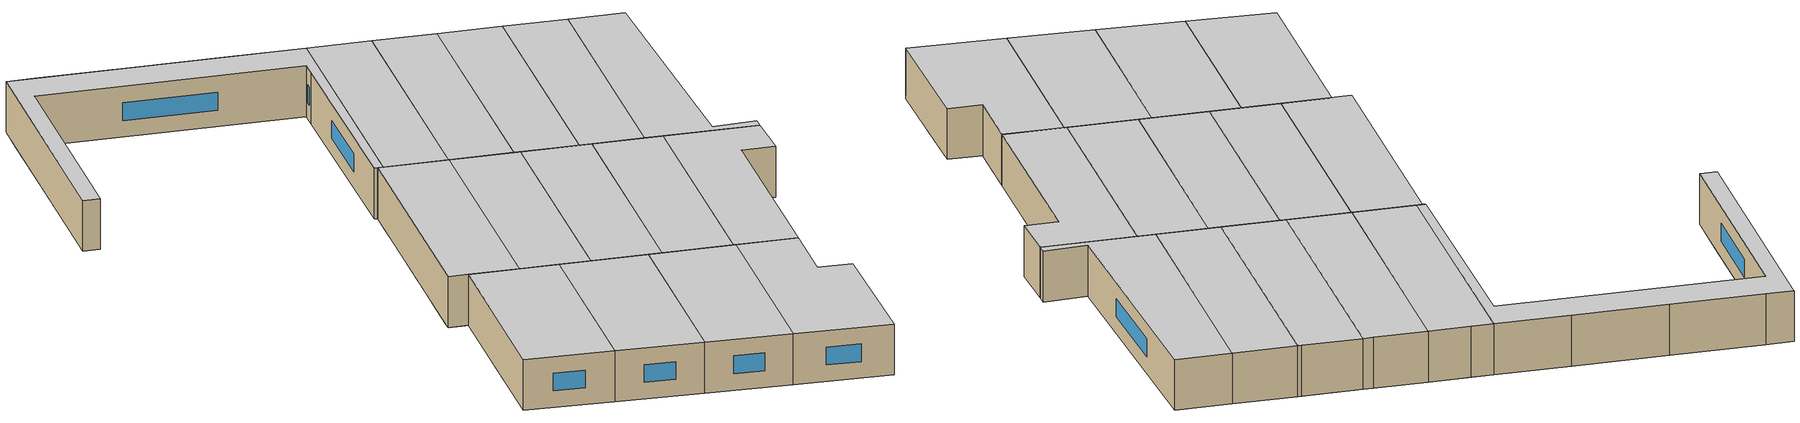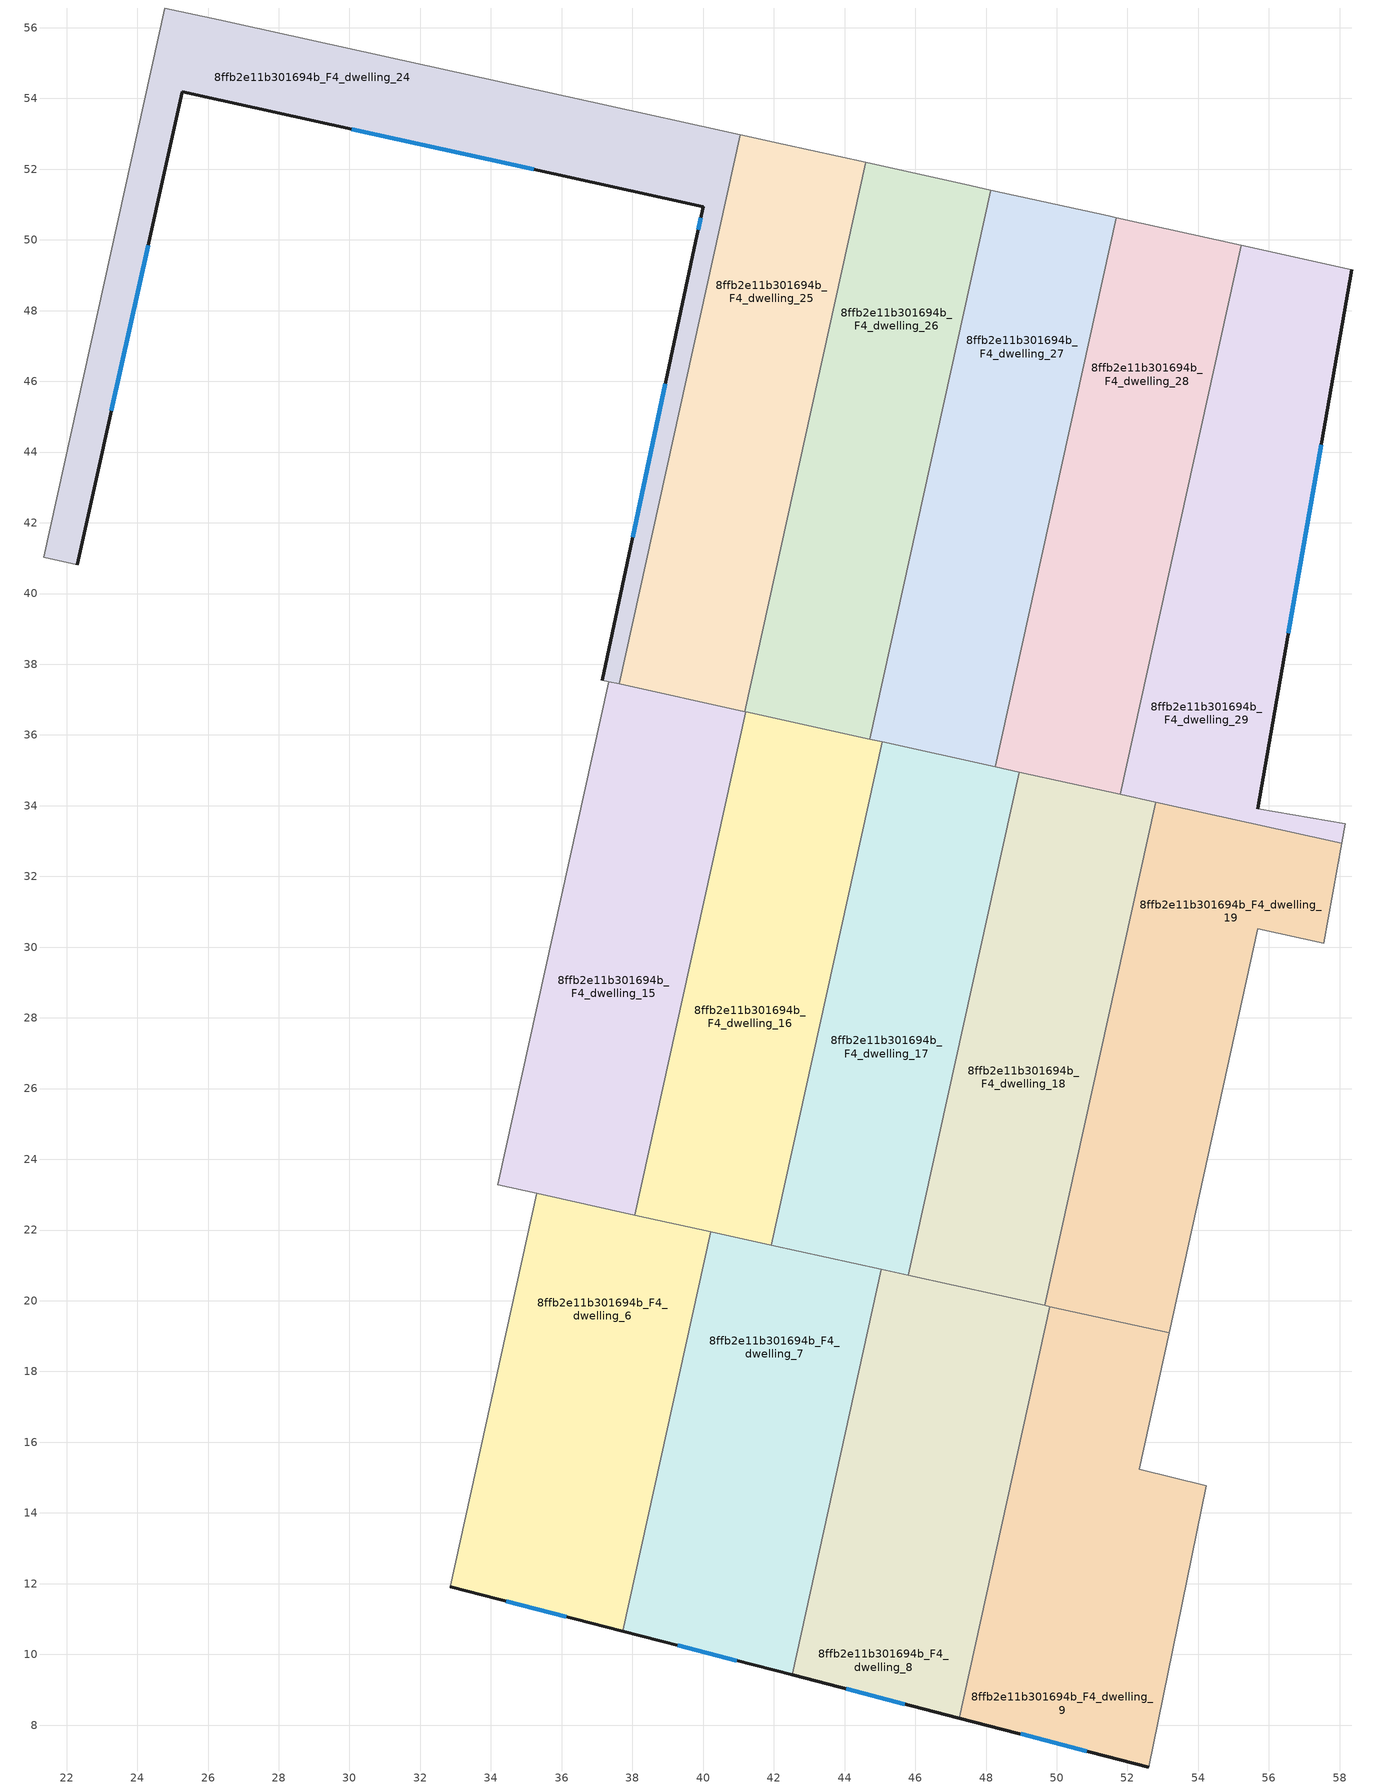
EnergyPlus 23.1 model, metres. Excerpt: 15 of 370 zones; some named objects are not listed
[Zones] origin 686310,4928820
8ffb2e11b301694b_F4_dwelling_15
 floor to 8ffb2e11b301694b_F3_dwelling_53 (EU_floor_Construction): 39.7,29.85 39.09,27.06 35.22,27.91 35.83,30.7 z12
 floor to 8ffb2e11b301694b_F3_dwelling_52 (EU_floor_Construction): 40.31,32.63 39.7,29.85 35.83,30.7 36.45,33.48 z12
 floor to 8ffb2e11b301694b_F3_dwelling_51 (EU_floor_Construction): 40.9,35.27 40.31,32.63 36.45,33.48 37.03,36.13 z12
 floor adiabatic (EU_floor_Construction): 39.09,27.06 38.58,24.77 34.72,25.63 35.22,27.91 z12
 floor to 8ffb2e11b301694b_F3_dwelling_56 (EU_floor_Construction): 38.13,22.74 38.06,22.42 34.2,23.28 34.27,23.59 z12
 floor to 8ffb2e11b301694b_F3_dwelling_50 (EU_floor_Construction): 41.2,36.66 40.9,35.27 37.03,36.13 37.33,37.51 z12
 floor to 8ffb2e11b301694b_F3_dwelling_55 (EU_floor_Construction): 38.58,24.77 38.13,22.74 34.27,23.59 34.72,25.63 z12
 wall to 8ffb2e11b301694b_F4_dwelling_16 (EU_wall_Construction): 38.06,22.42 41.2,36.66 z12:15
 wall to 8ffb2e11b301694b_F4_dwelling_14 (EU_wall_Construction): 37.33,37.51 34.2,23.28 z12:15
 wall to 8ffb2e11b301694b_F4_dwelling_6 (EU_wall_Construction): 35.3,23.03 38.06,22.42 z12:15
 wall to 8ffb2e11b301694b_F4_dwelling_25 (EU_wall_Construction): 41.17,36.66 37.63,37.44 z12:15
 wall to 8ffb2e11b301694b_F4_dwelling_24 (EU_wall_Construction): 37.63,37.44 37.33,37.51 z12:15
 wall to 8ffb2e11b301694b_F4_dwelling_26 (EU_wall_Construction): 41.2,36.66 41.17,36.66 z12:15
 wall to 8ffb2e11b301694b_F4_dwelling_5 (EU_wall_Construction): 34.2,23.28 35.3,23.03 z12:15
 ceiling to 8ffb2e11b301694b_F5_dwelling_15 (EU_floor_Construction): 38.06,22.42 41.2,36.66 37.33,37.51 34.2,23.28 z15
8ffb2e11b301694b_F4_dwelling_16
 floor to 8ffb2e11b301694b_F3_dwelling_52 (EU_floor_Construction): 44.18,31.78 43.57,28.99 39.7,29.85 40.31,32.63 z12
 floor to 8ffb2e11b301694b_F3_dwelling_53 (EU_floor_Construction): 43.57,28.99 42.95,26.21 39.09,27.06 39.7,29.85 z12
 floor to 8ffb2e11b301694b_F3_dwelling_51 (EU_floor_Construction): 44.76,34.42 44.18,31.78 40.31,32.63 40.9,35.27 z12
 floor adiabatic (EU_floor_Construction): 42.95,26.21 42.45,23.92 38.58,24.77 39.09,27.06 z12
 floor to 8ffb2e11b301694b_F3_dwelling_55 (EU_floor_Construction): 42.45,23.92 42,21.89 38.13,22.74 38.58,24.77 z12
 floor to 8ffb2e11b301694b_F3_dwelling_50 (EU_floor_Construction): 45.07,35.8 44.76,34.42 40.9,35.27 41.2,36.65 z12
 floor to 8ffb2e11b301694b_F3_dwelling_56 (EU_floor_Construction): 42,21.89 41.93,21.57 38.06,22.42 38.13,22.74 z12
 wall to 8ffb2e11b301694b_F4_dwelling_17 (EU_wall_Construction): 41.93,21.57 45.07,35.8 z12:15
 wall to 8ffb2e11b301694b_F4_dwelling_7 (EU_wall_Construction): 40.21,21.95 41.93,21.57 z12:15
 wall to 8ffb2e11b301694b_F4_dwelling_26 (EU_wall_Construction): 44.71,35.88 41.2,36.66 z12:15
 wall to 8ffb2e11b301694b_F4_dwelling_6 (EU_wall_Construction): 38.06,22.42 40.21,21.95 z12:15
 wall to 8ffb2e11b301694b_F4_dwelling_27 (EU_wall_Construction): 45.07,35.8 44.71,35.88 z12:15
 ceiling to 8ffb2e11b301694b_F5_dwelling_16 (EU_floor_Construction): 41.93,21.57 45.07,35.8 41.2,36.66 38.06,22.42 z15
8ffb2e11b301694b_F4_dwelling_17
 floor to 8ffb2e11b301694b_F3_dwelling_51 (EU_floor_Construction): 48.63,33.57 48.05,30.93 44.18,31.78 44.76,34.42 z12
 floor to 8ffb2e11b301694b_F3_dwelling_55 (EU_floor_Construction): 46.32,23.07 45.87,21.04 42,21.89 42.45,23.92 z12
 floor to 8ffb2e11b301694b_F3_dwelling_50 (EU_floor_Construction): 48.93,34.95 48.63,33.57 44.76,34.42 45.07,35.8 z12
 floor to 8ffb2e11b301694b_F3_dwelling_56 (EU_floor_Construction): 45.87,21.04 45.8,20.72 41.93,21.57 42,21.89 z12
 floor to 8ffb2e11b301694b_F3_dwelling_53 (EU_floor_Construction): 47.43,28.14 46.82,25.35 42.95,26.21 43.57,28.99 z12
 floor to 8ffb2e11b301694b_F3_dwelling_52 (EU_floor_Construction): 48.05,30.93 47.43,28.14 43.57,28.99 44.18,31.78 z12
 floor to 8ffb2e11b301694b_F3_dwelling_54 (EU_floor_Construction): 46.82,25.35 46.32,23.07 42.45,23.92 42.95,26.21 z12
 wall to 8ffb2e11b301694b_F4_dwelling_18 (EU_wall_Construction): 45.8,20.72 48.93,34.95 z12:15
 wall to 8ffb2e11b301694b_F4_dwelling_8 (EU_wall_Construction): 45.04,20.89 45.8,20.72 z12:15
 wall to 8ffb2e11b301694b_F4_dwelling_27 (EU_wall_Construction): 48.26,35.1 45.07,35.8 z12:15
 wall to 8ffb2e11b301694b_F4_dwelling_7 (EU_wall_Construction): 41.93,21.57 45.04,20.89 z12:15
 wall to 8ffb2e11b301694b_F4_dwelling_28 (EU_wall_Construction): 48.93,34.95 48.26,35.1 z12:15
 ceiling to 8ffb2e11b301694b_F5_dwelling_17 (EU_floor_Construction): 45.8,20.72 48.93,34.95 45.07,35.8 41.93,21.57 z15
8ffb2e11b301694b_F4_dwelling_18
 floor to 8ffb2e11b301694b_F3_dwelling_55 (EU_floor_Construction): 50.18,22.22 49.73,20.18 45.87,21.04 46.32,23.07 z12
 floor to 8ffb2e11b301694b_F3_dwelling_53 (EU_floor_Construction): 51.3,27.29 50.69,24.5 46.82,25.35 47.43,28.14 z12
 floor adiabatic (EU_floor_Construction): 50.69,24.5 50.18,22.22 46.32,23.07 46.82,25.35 z12
 floor to 8ffb2e11b301694b_F3_dwelling_51 (EU_floor_Construction): 52.5,32.72 51.91,30.07 48.05,30.93 48.63,33.57 z12
 floor to 8ffb2e11b301694b_F3_dwelling_52 (EU_floor_Construction): 51.91,30.07 51.3,27.29 47.43,28.14 48.05,30.93 z12
 floor to 8ffb2e11b301694b_F3_dwelling_50 (EU_floor_Construction): 52.8,34.1 52.5,32.72 48.63,33.57 48.93,34.95 z12
 floor to 8ffb2e11b301694b_F3_dwelling_56 (EU_floor_Construction): 49.73,20.18 49.66,19.87 45.8,20.72 45.87,21.04 z12
 wall to 8ffb2e11b301694b_F4_dwelling_19 (EU_wall_Construction): 49.66,19.87 52.8,34.1 z12:15
 wall to 8ffb2e11b301694b_F4_dwelling_28 (EU_wall_Construction): 51.8,34.32 48.93,34.95 z12:15
 wall to 8ffb2e11b301694b_F4_dwelling_8 (EU_wall_Construction): 45.8,20.72 49.66,19.87 z12:15
 wall to 8ffb2e11b301694b_F4_dwelling_29 (EU_wall_Construction): 52.8,34.1 51.8,34.32 z12:15
 ceiling to 8ffb2e11b301694b_F5_dwelling_18 (EU_floor_Construction): 49.66,19.87 52.8,34.1 48.93,34.95 45.8,20.72 z15
8ffb2e11b301694b_F4_dwelling_19
 floor to 8ffb2e11b301694b_F3_dwelling_50 (EU_floor_Construction): 58.06,32.94 57.81,31.55 52.5,32.72 52.8,34.1 z12
 floor to 8ffb2e11b301694b_F3_dwelling_51 (EU_floor_Construction): 57.81,31.55 57.56,30.11 55.69,30.51 55.42,29.3 51.91,30.07 52.5,32.72 z12
 floor to 8ffb2e11b301694b_F3_dwelling_52 (EU_floor_Construction): 55.42,29.3 54.81,26.52 51.3,27.29 51.91,30.07 z12
 floor to 8ffb2e11b301694b_F3_dwelling_55 (EU_floor_Construction): 53.69,21.44 53.24,19.41 49.73,20.18 50.18,22.22 z12
 floor to 8ffb2e11b301694b_F3_dwelling_53 (EU_floor_Construction): 54.81,26.52 54.19,23.73 50.69,24.5 51.3,27.29 z12
 floor to 8ffb2e11b301694b_F3_dwelling_54 (EU_floor_Construction): 54.19,23.73 53.69,21.44 50.18,22.22 50.69,24.5 z12
 floor to 8ffb2e11b301694b_F3_dwelling_56 (EU_floor_Construction): 53.24,19.41 53.18,19.1 49.66,19.87 49.73,20.18 z12
 wall adiabatic (EU_wall_Construction): 53.18,19.1 55.69,30.51 57.56,30.11 58.06,32.94 z12:15
 wall to 8ffb2e11b301694b_F4_dwelling_29 (EU_wall_Construction): 58.06,32.94 52.8,34.1 z12:15
 wall to 8ffb2e11b301694b_F4_dwelling_9 (EU_wall_Construction): 49.81,19.84 53.18,19.1 z12:15
 wall to 8ffb2e11b301694b_F4_dwelling_8 (EU_wall_Construction): 49.66,19.87 49.81,19.84 z12:15
 ceiling to 8ffb2e11b301694b_F5_dwelling_19 (EU_floor_Construction): 53.18,19.1 55.69,30.51 57.56,30.11 58.06,32.94 52.8,34.1 49.66,19.87 z15
8ffb2e11b301694b_F4_dwelling_24
 floor adiabatic (EU_floor_Construction): 33.55,54.62 33.11,52.65 24.34,54.58 24.77,56.56 z12; 39.79,49.97 38.03,41.71 38.54,41.6 37.63,37.44 37.15,37.55 z12
 floor to 8ffb2e11b301694b_F3_dwelling_46 (EU_floor_Construction): 40.48,50.4 39.83,47.45 39.28,47.57 39.79,49.97 39.91,50.52 z12
 floor to 8ffb2e11b301694b_F3_dwelling_20 (EU_floor_Construction): 23.77,47.42 22.99,43.9 22.03,44.11 22.81,47.63 z12
 floor to 8ffb2e11b301694b_F3_dwelling_47 (EU_floor_Construction): 39.83,47.45 39.19,44.51 38.65,44.63 39.28,47.57 z12
 floor to 8ffb2e11b301694b_F3_dwelling_45 (EU_floor_Construction): 40.98,52.65 40.48,50.4 39.91,50.52 40,50.93 33.07,52.47 33.11,52.65 33.48,54.31 z12
 floor to 8ffb2e11b301694b_F3_dwelling_48 (EU_floor_Construction): 39.19,44.51 38.54,41.6 38.03,41.71 38.65,44.63 z12
 floor to 8ffb2e11b301694b_F3_dwelling_18 (EU_floor_Construction): 33.11,52.65 33.07,52.47 25.27,54.2 24.55,50.94 23.58,51.15 24.34,54.58 z12
 floor to 8ffb2e11b301694b_F3_dwelling_44 (EU_floor_Construction): 41.05,52.97 40.98,52.65 33.48,54.31 33.55,54.62 z12
 floor to 8ffb2e11b301694b_F3_dwelling_19 (EU_floor_Construction): 24.55,50.94 23.77,47.42 22.81,47.63 23.58,51.15 z12
 floor to 8ffb2e11b301694b_F3_dwelling_21 (EU_floor_Construction): 22.99,43.9 22.3,40.82 21.35,41.03 22.03,44.11 z12
 wall outside (EU_wall_Construction): 22.3,40.82 25.27,54.2 40,50.93 39.79,49.97 37.15,37.55 z12:15
 wall to 8ffb2e11b301694b_F4_dwelling_23 (EU_wall_Construction): 24.77,56.56 21.35,41.03 z12:15
 wall to 8ffb2e11b301694b_F4_dwelling_25 (EU_wall_Construction): 37.63,37.44 41.05,52.97 z12:15
 wall to 8ffb2e11b301694b_F4_dwelling_14 (EU_wall_Construction): 37.15,37.55 37.33,37.51 z12:15
 wall to 8ffb2e11b301694b_F4_dwelling_35 (EU_wall_Construction): 36.82,53.9 31.5,55.08 z12:15
 wall to 8ffb2e11b301694b_F4_dwelling_13 (EU_wall_Construction): 21.35,41.03 22.3,40.82 z12:15
 wall to 8ffb2e11b301694b_F4_dwelling_34 (EU_wall_Construction): 31.5,55.08 26.3,56.22 z12:15
 wall to 8ffb2e11b301694b_F4_dwelling_36 (EU_wall_Construction): 41.05,52.97 36.82,53.9 z12:15
 wall to 8ffb2e11b301694b_F4_dwelling_33 (EU_wall_Construction): 26.3,56.22 24.77,56.56 z12:15
 window (EU_Window_Construction): 39.93,50.62 39.86,50.29 / 30.06,53.13 35.21,52 / 23.27,45.17 24.3,49.84 / 38.93,45.93 38.01,41.59 z12.98:14.02
 ceiling to 8ffb2e11b301694b_F5_dwelling_24 (EU_floor_Construction): 37.63,37.44 41.05,52.97 24.77,56.56 21.35,41.03 22.3,40.82 25.27,54.2 40,50.93 39.79,49.97 37.15,37.55 z15
8ffb2e11b301694b_F4_dwelling_25
 floor to 8ffb2e11b301694b_F3_dwelling_46 (EU_floor_Construction): 44.03,49.62 43.38,46.67 39.83,47.45 40.48,50.4 z12
 floor to 8ffb2e11b301694b_F3_dwelling_47 (EU_floor_Construction): 43.38,46.67 42.73,43.73 39.19,44.51 39.83,47.45 z12
 floor to 8ffb2e11b301694b_F3_dwelling_45 (EU_floor_Construction): 44.52,51.87 44.03,49.62 40.48,50.4 40.98,52.65 z12
 floor to 8ffb2e11b301694b_F3_dwelling_48 (EU_floor_Construction): 42.73,43.73 42.09,40.82 38.54,41.6 39.19,44.51 z12
 floor to 8ffb2e11b301694b_F3_dwelling_44 (EU_floor_Construction): 44.59,52.19 44.52,51.87 40.98,52.65 41.05,52.97 z12
 floor to 8ffb2e11b301694b_F3_dwelling_49 (EU_floor_Construction): 42.09,40.82 41.45,37.92 37.91,38.7 38.54,41.6 z12
 floor to 8ffb2e11b301694b_F3_dwelling_50 (EU_floor_Construction): 41.45,37.92 41.17,36.66 37.63,37.44 37.91,38.7 z12
 wall to 8ffb2e11b301694b_F4_dwelling_26 (EU_wall_Construction): 41.17,36.66 44.59,52.19 z12:15
 wall to 8ffb2e11b301694b_F4_dwelling_37 (EU_wall_Construction): 44.59,52.19 42.27,52.7 z12:15
 wall to 8ffb2e11b301694b_F4_dwelling_36 (EU_wall_Construction): 42.27,52.7 41.05,52.97 z12:15
 ceiling to 8ffb2e11b301694b_F5_dwelling_25 (EU_floor_Construction): 41.17,36.66 44.59,52.19 41.05,52.97 37.63,37.44 z15
8ffb2e11b301694b_F4_dwelling_26
 floor to 8ffb2e11b301694b_F3_dwelling_47 (EU_floor_Construction): 46.92,45.89 46.27,42.95 42.73,43.73 43.38,46.67 z12
 floor to 8ffb2e11b301694b_F3_dwelling_48 (EU_floor_Construction): 46.27,42.95 45.63,40.03 42.09,40.82 42.73,43.73 z12
 floor to 8ffb2e11b301694b_F3_dwelling_45 (EU_floor_Construction): 48.07,51.09 47.57,48.84 44.03,49.62 44.52,51.87 z12
 floor to 8ffb2e11b301694b_F3_dwelling_49 (EU_floor_Construction): 45.63,40.03 44.99,37.14 41.45,37.92 42.09,40.82 z12
 floor to 8ffb2e11b301694b_F3_dwelling_46 (EU_floor_Construction): 47.57,48.84 46.92,45.89 43.38,46.67 44.03,49.62 z12
 floor to 8ffb2e11b301694b_F3_dwelling_50 (EU_floor_Construction): 44.99,37.14 44.71,35.88 41.2,36.65 41.17,36.66 41.45,37.92 z12
 floor to 8ffb2e11b301694b_F3_dwelling_44 (EU_floor_Construction): 48.14,51.41 48.07,51.09 44.52,51.87 44.59,52.19 z12
 wall to 8ffb2e11b301694b_F4_dwelling_27 (EU_wall_Construction): 44.71,35.88 48.14,51.41 z12:15
 wall to 8ffb2e11b301694b_F4_dwelling_38 (EU_wall_Construction): 48.14,51.41 47.58,51.53 z12:15
 wall to 8ffb2e11b301694b_F4_dwelling_37 (EU_wall_Construction): 47.58,51.53 44.59,52.19 z12:15
 ceiling to 8ffb2e11b301694b_F5_dwelling_26 (EU_floor_Construction): 44.71,35.88 48.14,51.41 44.59,52.19 41.17,36.66 z15
8ffb2e11b301694b_F4_dwelling_27
 floor to 8ffb2e11b301694b_F3_dwelling_48 (EU_floor_Construction): 49.82,42.17 49.17,39.25 45.63,40.03 46.27,42.95 z12
 floor to 8ffb2e11b301694b_F3_dwelling_49 (EU_floor_Construction): 49.17,39.25 48.53,36.35 44.99,37.14 45.63,40.03 z12
 floor to 8ffb2e11b301694b_F3_dwelling_47 (EU_floor_Construction): 50.46,45.1 49.82,42.17 46.27,42.95 46.92,45.89 z12
 floor to 8ffb2e11b301694b_F3_dwelling_45 (EU_floor_Construction): 51.61,50.31 51.11,48.06 47.57,48.84 48.07,51.09 z12
 floor to 8ffb2e11b301694b_F3_dwelling_44 (EU_floor_Construction): 51.68,50.63 51.61,50.31 48.07,51.09 48.14,51.41 z12
 floor adiabatic (EU_floor_Construction): 51.11,48.06 50.46,45.1 46.92,45.89 47.57,48.84 z12
 floor to 8ffb2e11b301694b_F3_dwelling_50 (EU_floor_Construction): 48.53,36.35 48.26,35.1 44.71,35.88 44.99,37.14 z12
 wall to 8ffb2e11b301694b_F4_dwelling_28 (EU_wall_Construction): 48.26,35.1 51.68,50.63 z12:15
 wall to 8ffb2e11b301694b_F4_dwelling_39 (EU_wall_Construction): 51.68,50.63 51.46,50.68 z12:15
 wall to 8ffb2e11b301694b_F4_dwelling_38 (EU_wall_Construction): 51.46,50.68 48.14,51.41 z12:15
 ceiling to 8ffb2e11b301694b_F5_dwelling_27 (EU_floor_Construction): 48.26,35.1 51.68,50.63 48.14,51.41 44.71,35.88 z15
8ffb2e11b301694b_F4_dwelling_28
 floor to 8ffb2e11b301694b_F3_dwelling_49 (EU_floor_Construction): 52.72,38.47 52.08,35.57 48.53,36.35 49.17,39.25 z12
 floor to 8ffb2e11b301694b_F3_dwelling_47 (EU_floor_Construction): 54.01,44.32 53.36,41.39 49.82,42.17 50.46,45.1 z12
 floor to 8ffb2e11b301694b_F3_dwelling_46 (EU_floor_Construction): 54.66,47.28 54.01,44.32 50.46,45.1 51.11,48.06 z12
 floor to 8ffb2e11b301694b_F3_dwelling_48 (EU_floor_Construction): 53.36,41.39 52.72,38.47 49.17,39.25 49.82,42.17 z12
 floor to 8ffb2e11b301694b_F3_dwelling_45 (EU_floor_Construction): 55.15,49.53 54.66,47.28 51.11,48.06 51.61,50.31 z12
 floor to 8ffb2e11b301694b_F3_dwelling_50 (EU_floor_Construction): 52.08,35.57 51.8,34.32 48.26,35.1 48.53,36.35 z12
 floor to 8ffb2e11b301694b_F3_dwelling_44 (EU_floor_Construction): 55.22,49.85 55.15,49.53 51.61,50.31 51.68,50.63 z12
 wall to 8ffb2e11b301694b_F4_dwelling_29 (EU_wall_Construction): 51.8,34.32 55.22,49.85 z12:15
 wall adiabatic (EU_wall_Construction): 55.22,49.85 51.68,50.63 z12:15
 ceiling to 8ffb2e11b301694b_F5_dwelling_28 (EU_floor_Construction): 51.8,34.32 55.22,49.85 51.68,50.63 48.26,35.1 z15
8ffb2e11b301694b_F4_dwelling_29
 floor to 8ffb2e11b301694b_F3_dwelling_45 (EU_floor_Construction): 58.29,48.84 57.89,46.56 54.66,47.28 55.15,49.53 z12
 floor to 8ffb2e11b301694b_F3_dwelling_49 (EU_floor_Construction): 56.34,37.67 55.83,34.75 52.08,35.57 52.72,38.47 z12
 floor to 8ffb2e11b301694b_F3_dwelling_47 (EU_floor_Construction): 57.37,43.58 56.86,40.62 53.36,41.39 54.01,44.32 z12
 floor to 8ffb2e11b301694b_F3_dwelling_50 (EU_floor_Construction): 58.16,33.49 58.06,32.94 51.8,34.32 52.08,35.57 55.83,34.75 55.69,33.92 z12
 floor to 8ffb2e11b301694b_F3_dwelling_46 (EU_floor_Construction): 57.89,46.56 57.37,43.58 54.01,44.32 54.66,47.28 z12
 floor to 8ffb2e11b301694b_F3_dwelling_48 (EU_floor_Construction): 56.86,40.62 56.34,37.67 52.72,38.47 53.36,41.39 z12
 floor to 8ffb2e11b301694b_F3_dwelling_44 (EU_floor_Construction): 58.34,49.16 58.29,48.84 55.15,49.53 55.22,49.85 z12
 wall outside (EU_wall_Construction): 55.69,33.92 58.34,49.16 z12:15
 wall adiabatic (EU_wall_Construction): 58.06,32.94 58.16,33.49 55.69,33.92 / 58.34,49.16 55.22,49.85 z12:15
 window (EU_Window_Construction): 56.55,38.87 57.48,44.2 z12.98:14.02
 ceiling to 8ffb2e11b301694b_F5_dwelling_29 (EU_floor_Construction): 58.06,32.94 58.16,33.49 55.69,33.92 58.34,49.16 55.22,49.85 51.8,34.32 z15
8ffb2e11b301694b_F4_dwelling_6
 floor to 8ffb2e11b301694b_F3_dwelling_56 (EU_floor_Construction): 40.21,21.95 39.83,20.23 34.92,21.32 35.3,23.03 z12
 floor to 8ffb2e11b301694b_F3_dwelling_59 (EU_floor_Construction): 38.96,16.3 38.55,14.4 33.64,15.49 34.05,17.38 z12
 floor to 8ffb2e11b301694b_F3_dwelling_60 (EU_floor_Construction): 38.55,14.4 38.13,12.51 33.22,13.6 33.64,15.49 z12
 floor to 8ffb2e11b301694b_F3_dwelling_58 (EU_floor_Construction): 39.38,18.2 38.96,16.3 34.05,17.38 34.47,19.28 z12
 floor to 8ffb2e11b301694b_F3_dwelling_61 (EU_floor_Construction): 38.13,12.51 37.72,10.66 32.85,11.92 33.22,13.6 z12
 floor to 8ffb2e11b301694b_F3_dwelling_57 (EU_floor_Construction): 39.83,20.23 39.38,18.2 34.47,19.28 34.92,21.32 z12
 wall outside (EU_wall_Construction): 32.85,11.92 37.72,10.66 z12:15
 wall to 8ffb2e11b301694b_F4_dwelling_7 (EU_wall_Construction): 37.72,10.66 40.21,21.95 z12:15
 wall to 8ffb2e11b301694b_F4_dwelling_5 (EU_wall_Construction): 35.3,23.03 32.85,11.92 z12:15
 window (EU_Window_Construction): 34.43,11.51 36.14,11.07 z12.98:14.02
 ceiling to 8ffb2e11b301694b_F5_dwelling_6 (EU_floor_Construction): 37.72,10.66 40.21,21.95 35.3,23.03 32.85,11.92 z15
8ffb2e11b301694b_F4_dwelling_7
 floor to 8ffb2e11b301694b_F3_dwelling_57 (EU_floor_Construction): 44.66,19.17 44.22,17.14 39.38,18.2 39.83,20.23 z12
 floor to 8ffb2e11b301694b_F3_dwelling_58 (EU_floor_Construction): 44.22,17.14 43.8,15.23 38.96,16.3 39.38,18.2 z12
 floor to 8ffb2e11b301694b_F3_dwelling_60 (EU_floor_Construction): 43.38,13.34 42.96,11.45 38.13,12.51 38.55,14.4 z12
 floor adiabatic (EU_floor_Construction): 43.8,15.23 43.38,13.34 38.55,14.4 38.96,16.3 z12
 floor to 8ffb2e11b301694b_F3_dwelling_61 (EU_floor_Construction): 42.96,11.45 42.52,9.42 37.72,10.66 38.13,12.51 z12
 floor to 8ffb2e11b301694b_F3_dwelling_56 (EU_floor_Construction): 45.04,20.89 44.66,19.17 39.83,20.23 40.21,21.95 z12
 wall outside (EU_wall_Construction): 37.72,10.66 42.52,9.42 z12:15
 wall to 8ffb2e11b301694b_F4_dwelling_8 (EU_wall_Construction): 42.52,9.42 45.04,20.89 z12:15
 window (EU_Window_Construction): 39.28,10.26 40.96,9.82 z12.98:14.02
 ceiling to 8ffb2e11b301694b_F5_dwelling_7 (EU_floor_Construction): 42.52,9.42 45.04,20.89 40.21,21.95 37.72,10.66 z15
8ffb2e11b301694b_F4_dwelling_8
 floor to 8ffb2e11b301694b_F3_dwelling_60 (EU_floor_Construction): 48.14,12.29 47.73,10.4 42.96,11.45 43.38,13.34 z12
 floor to 8ffb2e11b301694b_F3_dwelling_61 (EU_floor_Construction): 47.73,10.4 47.24,8.2 42.52,9.42 42.96,11.45 z12
 floor to 8ffb2e11b301694b_F3_dwelling_57 (EU_floor_Construction): 49.43,18.12 48.98,16.09 44.22,17.14 44.66,19.17 z12
 floor to 8ffb2e11b301694b_F3_dwelling_59 (EU_floor_Construction): 48.56,14.18 48.14,12.29 43.38,13.34 43.8,15.23 z12
 floor to 8ffb2e11b301694b_F3_dwelling_56 (EU_floor_Construction): 49.81,19.84 49.43,18.12 44.66,19.17 45.04,20.89 z12
 floor to 8ffb2e11b301694b_F3_dwelling_58 (EU_floor_Construction): 48.98,16.09 48.56,14.18 43.8,15.23 44.22,17.14 z12
 wall outside (EU_wall_Construction): 42.52,9.42 47.24,8.2 z12:15
 wall to 8ffb2e11b301694b_F4_dwelling_9 (EU_wall_Construction): 47.24,8.2 49.81,19.84 z12:15
 window (EU_Window_Construction): 44.05,9.02 45.7,8.6 z12.98:14.02
 ceiling to 8ffb2e11b301694b_F5_dwelling_8 (EU_floor_Construction): 47.24,8.2 49.81,19.84 45.04,20.89 42.52,9.42 z15
8ffb2e11b301694b_F4_dwelling_9
 floor to 8ffb2e11b301694b_F3_dwelling_58 (EU_floor_Construction): 54.23,14.78 53.87,13.01 48.56,14.18 48.98,16.09 52.35,15.34 52.33,15.24 z12
 floor to 8ffb2e11b301694b_F3_dwelling_61 (EU_floor_Construction): 53.09,9.22 52.6,6.82 47.24,8.2 47.73,10.4 z12
 floor to 8ffb2e11b301694b_F3_dwelling_57 (EU_floor_Construction): 52.8,17.38 52.35,15.34 48.98,16.09 49.43,18.12 z12
 floor to 8ffb2e11b301694b_F3_dwelling_60 (EU_floor_Construction): 53.48,11.12 53.09,9.22 47.73,10.4 48.14,12.29 z12
 floor to 8ffb2e11b301694b_F3_dwelling_59 (EU_floor_Construction): 53.87,13.01 53.48,11.12 48.14,12.29 48.56,14.18 z12
 floor to 8ffb2e11b301694b_F3_dwelling_56 (EU_floor_Construction): 53.18,19.1 52.8,17.38 49.43,18.12 49.81,19.84 z12
 wall outside (EU_wall_Construction): 47.24,8.2 52.6,6.82 z12:15
 wall adiabatic (EU_wall_Construction): 52.6,6.82 54.23,14.78 52.33,15.24 53.18,19.1 z12:15
 window (EU_Window_Construction): 48.98,7.75 50.86,7.27 z12.98:14.02
 ceiling to 8ffb2e11b301694b_F5_dwelling_9 (EU_floor_Construction): 52.6,6.82 54.23,14.78 52.33,15.24 53.18,19.1 49.81,19.84 47.24,8.2 z15
[Building]
EU S2 Campaign: North Axis=0; Terrain=City; Solar Distribution=FullExterior
[Site:Location]
Bologna: Latitude=44.5; Longitude=11.25; Time Zone=1; Elevation=37
[SizingPeriod:WeatherFileDays]
AnnualSizingPeriod: Begin Month=1; Begin Day of Month=1; End Month=12; End Day of Month=31; Day of Week for Start Day=Monday; Use Weather File Daylight Saving Period=No; Use Weather File Rain and Snow Indicators=No
[MATERIAL]
EU_InternalMass_Material: Roughness=MediumRough; Thickness=0.1; Conductivity=1; Density=1800; Specific Heat=900; Thermal Absorptance=0.9; Solar Absorptance=0.7; Visible Absorptance=0.7
[MATERIAL:NOMASS] Roughness=MediumRough; Thermal Absorptance=0.9; Solar Absorptance=0.7; Visible Absorptance=0.7
Name | Thermal Resistance
EU_wall_NoMass | 0.905828
EU_floor_NoMass | 0.67114
[WINDOWMATERIAL:SIMPLEGLAZINGSYSTEM]
EU_Window_SimpleGlazing: UFactor=4.52486; Solar Heat Gain Coefficient=0.85; Visible Transmittance=0.85
[CONSTRUCTION]
EU_wall_Construction: EU_wall_NoMass
EU_floor_Construction: EU_floor_NoMass
EU_Window_Construction: EU_Window_SimpleGlazing
EU_InternalMass_Construction: EU_InternalMass_Material
[ZONE] Type=1; Multiplier=1; Ceiling Height=autocalculate; Floor Area=autocalculate; Part of Total Floor Area=Yes
Name | Volume
8ffb2e11b301694b_F4_dwelling_15 | 173.096
8ffb2e11b301694b_F4_dwelling_16; 8ffb2e11b301694b_F4_dwelling_8 | 173.076
8ffb2e11b301694b_F4_dwelling_17 | 173.075
8ffb2e11b301694b_F4_dwelling_18 | 173.074
8ffb2e11b301694b_F4_dwelling_19 | 173.07
8ffb2e11b301694b_F4_dwelling_24 | 173.148
8ffb2e11b301694b_F4_dwelling_25 | 173.028
8ffb2e11b301694b_F4_dwelling_26 | 173.087
8ffb2e11b301694b_F4_dwelling_27 | 173.098
8ffb2e11b301694b_F4_dwelling_28 | 173.052
8ffb2e11b301694b_F4_dwelling_29 | 173.099
8ffb2e11b301694b_F4_dwelling_6 | 173.078
8ffb2e11b301694b_F4_dwelling_7 | 173.047
8ffb2e11b301694b_F4_dwelling_9 | 173.073
[INTERNALMASS] Construction=EU_InternalMass_Construction
Name | Zone or ZoneList | Surface Area
8ffb2e11b301694b_F4_dwelling_6_EU_InternalMass | 8ffb2e11b301694b_F4_dwelling_6 | 57.6923
8ffb2e11b301694b_F4_dwelling_7_EU_InternalMass | 8ffb2e11b301694b_F4_dwelling_7 | 57.6825
8ffb2e11b301694b_F4_dwelling_8_EU_InternalMass | 8ffb2e11b301694b_F4_dwelling_8 | 57.6919
8ffb2e11b301694b_F4_dwelling_9_EU_InternalMass | 8ffb2e11b301694b_F4_dwelling_9 | 57.6911
8ffb2e11b301694b_F4_dwelling_15_EU_InternalMass | 8ffb2e11b301694b_F4_dwelling_15 | 57.6984
8ffb2e11b301694b_F4_dwelling_16_EU_InternalMass | 8ffb2e11b301694b_F4_dwelling_16 | 57.6917
8ffb2e11b301694b_F4_dwelling_17_EU_InternalMass | 8ffb2e11b301694b_F4_dwelling_17 | 57.6917
8ffb2e11b301694b_F4_dwelling_18_EU_InternalMass | 8ffb2e11b301694b_F4_dwelling_18 | 57.6917
8ffb2e11b301694b_F4_dwelling_19_EU_InternalMass | 8ffb2e11b301694b_F4_dwelling_19 | 57.6897
8ffb2e11b301694b_F4_dwelling_24_EU_InternalMass | 8ffb2e11b301694b_F4_dwelling_24 | 57.7006
8ffb2e11b301694b_F4_dwelling_25_EU_InternalMass | 8ffb2e11b301694b_F4_dwelling_25 | 57.6763
8ffb2e11b301694b_F4_dwelling_26_EU_InternalMass | 8ffb2e11b301694b_F4_dwelling_26 | 57.6958
8ffb2e11b301694b_F4_dwelling_27_EU_InternalMass | 8ffb2e11b301694b_F4_dwelling_27 | 57.6992
8ffb2e11b301694b_F4_dwelling_28_EU_InternalMass | 8ffb2e11b301694b_F4_dwelling_28 | 57.6837
8ffb2e11b301694b_F4_dwelling_29_EU_InternalMass | 8ffb2e11b301694b_F4_dwelling_29 | 57.7002
[OTHEREQUIPMENT] Fuel Type=Electricity; Design Level Calculation Method=Watts/Area; Power per Zone Floor Area=1; Fraction Latent=0; Fraction Radiant=0; Fraction Lost=0; Carbon Dioxide Generation Rate=0; EndUse Subcategory=EU_Step8_InternalGains
Name | Zone or ZoneList or Space or SpaceList | Schedule
EU_Step8_InternalGain_8ffb2e11b301694b_F4_dwelling_6_f000 | 8ffb2e11b301694b_F4_dwelling_6 | EU_Step8_GainSchedule_8ffb2e11b301694b_F4_dwelling_6_f000
EU_Step8_InternalGain_8ffb2e11b301694b_F4_dwelling_7_f000 | 8ffb2e11b301694b_F4_dwelling_7 | EU_Step8_GainSchedule_8ffb2e11b301694b_F4_dwelling_7_f000
EU_Step8_InternalGain_8ffb2e11b301694b_F4_dwelling_8_f000 | 8ffb2e11b301694b_F4_dwelling_8 | EU_Step8_GainSchedule_8ffb2e11b301694b_F4_dwelling_8_f000
EU_Step8_InternalGain_8ffb2e11b301694b_F4_dwelling_9_f000 | 8ffb2e11b301694b_F4_dwelling_9 | EU_Step8_GainSchedule_8ffb2e11b301694b_F4_dwelling_9_f000
EU_Step8_InternalGain_8ffb2e11b301694b_F4_dwelling_15_f000 | 8ffb2e11b301694b_F4_dwelling_15 | EU_Step8_GainSchedule_8ffb2e11b301694b_F4_dwelling_15_f000
EU_Step8_InternalGain_8ffb2e11b301694b_F4_dwelling_16_f000 | 8ffb2e11b301694b_F4_dwelling_16 | EU_Step8_GainSchedule_8ffb2e11b301694b_F4_dwelling_16_f000
EU_Step8_InternalGain_8ffb2e11b301694b_F4_dwelling_17_f000 | 8ffb2e11b301694b_F4_dwelling_17 | EU_Step8_GainSchedule_8ffb2e11b301694b_F4_dwelling_17_f000
EU_Step8_InternalGain_8ffb2e11b301694b_F4_dwelling_18_f000 | 8ffb2e11b301694b_F4_dwelling_18 | EU_Step8_GainSchedule_8ffb2e11b301694b_F4_dwelling_18_f000
EU_Step8_InternalGain_8ffb2e11b301694b_F4_dwelling_19_f000 | 8ffb2e11b301694b_F4_dwelling_19 | EU_Step8_GainSchedule_8ffb2e11b301694b_F4_dwelling_19_f000
EU_Step8_InternalGain_8ffb2e11b301694b_F4_dwelling_24_f000 | 8ffb2e11b301694b_F4_dwelling_24 | EU_Step8_GainSchedule_8ffb2e11b301694b_F4_dwelling_24_f000
EU_Step8_InternalGain_8ffb2e11b301694b_F4_dwelling_25_f000 | 8ffb2e11b301694b_F4_dwelling_25 | EU_Step8_GainSchedule_8ffb2e11b301694b_F4_dwelling_25_f000
EU_Step8_InternalGain_8ffb2e11b301694b_F4_dwelling_26_f000 | 8ffb2e11b301694b_F4_dwelling_26 | EU_Step8_GainSchedule_8ffb2e11b301694b_F4_dwelling_26_f000
EU_Step8_InternalGain_8ffb2e11b301694b_F4_dwelling_27_f000 | 8ffb2e11b301694b_F4_dwelling_27 | EU_Step8_GainSchedule_8ffb2e11b301694b_F4_dwelling_27_f000
EU_Step8_InternalGain_8ffb2e11b301694b_F4_dwelling_28_f000 | 8ffb2e11b301694b_F4_dwelling_28 | EU_Step8_GainSchedule_8ffb2e11b301694b_F4_dwelling_28_f000
EU_Step8_InternalGain_8ffb2e11b301694b_F4_dwelling_29_f000 | 8ffb2e11b301694b_F4_dwelling_29 | EU_Step8_GainSchedule_8ffb2e11b301694b_F4_dwelling_29_f000
[ZONEVENTILATION:DESIGNFLOWRATE] Schedule=EU_AlwaysOn; Design Flow Rate Calculation Method=AirChanges/Hour; Air Changes per Hour=0.73129; Ventilation Type=Natural; Fan Pressure Rise=0; Fan Total Efficiency=1; Constant Term Coefficient=1; Temperature Term Coefficient=0; Velocity Term Coefficient=0; Velocity Squared Term Coefficient=0; Minimum Indoor Temperature=-100; Maximum Indoor Temperature=100; Delta Temperature=-100; Minimum Outdoor Temperature=-100; Maximum Outdoor Temperature=100; Maximum Wind Speed=40
Name | Zone or ZoneList or Space or SpaceList
EU_ConstantAir_8ffb2e11b301694b_F4_dwelling_6 | 8ffb2e11b301694b_F4_dwelling_6
EU_ConstantAir_8ffb2e11b301694b_F4_dwelling_7 | 8ffb2e11b301694b_F4_dwelling_7
EU_ConstantAir_8ffb2e11b301694b_F4_dwelling_8 | 8ffb2e11b301694b_F4_dwelling_8
EU_ConstantAir_8ffb2e11b301694b_F4_dwelling_9 | 8ffb2e11b301694b_F4_dwelling_9
EU_ConstantAir_8ffb2e11b301694b_F4_dwelling_15 | 8ffb2e11b301694b_F4_dwelling_15
EU_ConstantAir_8ffb2e11b301694b_F4_dwelling_16 | 8ffb2e11b301694b_F4_dwelling_16
EU_ConstantAir_8ffb2e11b301694b_F4_dwelling_17 | 8ffb2e11b301694b_F4_dwelling_17
EU_ConstantAir_8ffb2e11b301694b_F4_dwelling_18 | 8ffb2e11b301694b_F4_dwelling_18
EU_ConstantAir_8ffb2e11b301694b_F4_dwelling_19 | 8ffb2e11b301694b_F4_dwelling_19
EU_ConstantAir_8ffb2e11b301694b_F4_dwelling_24 | 8ffb2e11b301694b_F4_dwelling_24
EU_ConstantAir_8ffb2e11b301694b_F4_dwelling_25 | 8ffb2e11b301694b_F4_dwelling_25
EU_ConstantAir_8ffb2e11b301694b_F4_dwelling_26 | 8ffb2e11b301694b_F4_dwelling_26
EU_ConstantAir_8ffb2e11b301694b_F4_dwelling_27 | 8ffb2e11b301694b_F4_dwelling_27
EU_ConstantAir_8ffb2e11b301694b_F4_dwelling_28 | 8ffb2e11b301694b_F4_dwelling_28
EU_ConstantAir_8ffb2e11b301694b_F4_dwelling_29 | 8ffb2e11b301694b_F4_dwelling_29
[HVACTEMPLATE:ZONE:IDEALLOADSAIRSYSTEM] System Availability Schedule=EU_AlwaysOn; Maximum Heating Supply Air Temperature=50; Minimum Cooling Supply Air Temperature=13; Maximum Heating Supply Air Humidity Ratio=0.0156; Minimum Cooling Supply Air Humidity Ratio=0.0077; Heating Limit=NoLimit; Cooling Limit=NoLimit; Heating Availability Schedule=EU_AlwaysOn; Cooling Availability Schedule=EU_CoolingOff; Dehumidification Control Type=ConstantSensibleHeatRatio; Cooling Sensible Heat Ratio=0.7; Dehumidification Setpoint=60; Humidification Control Type=None; Humidification Setpoint=30; Outdoor Air Method=None; Outdoor Air Flow Rate per Person=0.00944; Outdoor Air Flow Rate per Zone Floor Area=0; Outdoor Air Flow Rate per Zone=0; Demand Controlled Ventilation Type=None; Outdoor Air Economizer Type=NoEconomizer; Heat Recovery Type=None; Sensible Heat Recovery Effectiveness=0.7; Latent Heat Recovery Effectiveness=0.65
Name | Template Thermostat
8ffb2e11b301694b_F4_dwelling_6 | EU_HeatOnly_8ffb2e11b301694b_F4_dwelling_6
8ffb2e11b301694b_F4_dwelling_7 | EU_HeatOnly_8ffb2e11b301694b_F4_dwelling_7
8ffb2e11b301694b_F4_dwelling_8 | EU_HeatOnly_8ffb2e11b301694b_F4_dwelling_8
8ffb2e11b301694b_F4_dwelling_9 | EU_HeatOnly_8ffb2e11b301694b_F4_dwelling_9
8ffb2e11b301694b_F4_dwelling_15 | EU_HeatOnly_8ffb2e11b301694b_F4_dwelling_15
8ffb2e11b301694b_F4_dwelling_16 | EU_HeatOnly_8ffb2e11b301694b_F4_dwelling_16
8ffb2e11b301694b_F4_dwelling_17 | EU_HeatOnly_8ffb2e11b301694b_F4_dwelling_17
8ffb2e11b301694b_F4_dwelling_18 | EU_HeatOnly_8ffb2e11b301694b_F4_dwelling_18
8ffb2e11b301694b_F4_dwelling_19 | EU_HeatOnly_8ffb2e11b301694b_F4_dwelling_19
8ffb2e11b301694b_F4_dwelling_24 | EU_HeatOnly_8ffb2e11b301694b_F4_dwelling_24
8ffb2e11b301694b_F4_dwelling_25 | EU_HeatOnly_8ffb2e11b301694b_F4_dwelling_25
8ffb2e11b301694b_F4_dwelling_26 | EU_HeatOnly_8ffb2e11b301694b_F4_dwelling_26
8ffb2e11b301694b_F4_dwelling_27 | EU_HeatOnly_8ffb2e11b301694b_F4_dwelling_27
8ffb2e11b301694b_F4_dwelling_28 | EU_HeatOnly_8ffb2e11b301694b_F4_dwelling_28
8ffb2e11b301694b_F4_dwelling_29 | EU_HeatOnly_8ffb2e11b301694b_F4_dwelling_29
[SIZING:ZONE] Zone Cooling Design Supply Air Temperature Input Method=SupplyAirTemperature; Zone Cooling Design Supply Air Temperature=13; Zone Heating Design Supply Air Temperature Input Method=SupplyAirTemperature; Zone Heating Design Supply Air Temperature=50; Zone Cooling Design Supply Air Humidity Ratio=0.008; Zone Heating Design Supply Air Humidity Ratio=0.008; Cooling Design Air Flow Method=DesignDay; Cooling Design Air Flow Rate=0; Cooling Minimum Air Flow per Zone Floor Area=0.000762; Cooling Minimum Air Flow=0; Cooling Minimum Air Flow Fraction=0.2; Heating Design Air Flow Method=DesignDay; Heating Design Air Flow Rate=0; Heating Maximum Air Flow per Zone Floor Area=0.002032; Heating Maximum Air Flow=0.141576; Heating Maximum Air Flow Fraction=0.3; Account for Dedicated Outdoor Air System=No; Dedicated Outdoor Air System Control Strategy=NeutralSupplyAir; Dedicated Outdoor Air Low Setpoint Temperature for Design=autosize; Dedicated Outdoor Air High Setpoint Temperature for Design=autosize; Zone Load Sizing Method=Sensible Load Only No Latent Load; Zone Latent Cooling Design Supply Air Humidity Ratio Input Method=HumidityRatioDifference; Zone Cooling Design Supply Air Humidity Ratio Difference=0.005; Zone Latent Heating Design Supply Air Humidity Ratio Input Method=HumidityRatioDifference; Zone Humidification Design Supply Air Humidity Ratio Difference=0.005
8ffb2e11b301694b_F4_dwelling_6; 8ffb2e11b301694b_F4_dwelling_7; 8ffb2e11b301694b_F4_dwelling_8; 8ffb2e11b301694b_F4_dwelling_9; 8ffb2e11b301694b_F4_dwelling_15; 8ffb2e11b301694b_F4_dwelling_16; 8ffb2e11b301694b_F4_dwelling_17; 8ffb2e11b301694b_F4_dwelling_18; 8ffb2e11b301694b_F4_dwelling_19; 8ffb2e11b301694b_F4_dwelling_24; 8ffb2e11b301694b_F4_dwelling_25; 8ffb2e11b301694b_F4_dwelling_26; 8ffb2e11b301694b_F4_dwelling_27; 8ffb2e11b301694b_F4_dwelling_28; 8ffb2e11b301694b_F4_dwelling_29
[SCHEDULE:CONSTANT]
Name | Hourly Value
EU_AlwaysOn | 1
EU_CoolingOff | 0
[SCHEDULE:FILE] Column Number=1; Rows to Skip at Top=0; Number of Hours of Data=8760; Column Separator=Comma; Interpolate to Timestep=No; Minutes per Item=60; Adjust Schedule for Daylight Savings=Yes
Name | File
EU_Step8_GainSchedule_8ffb2e11b301694b_F4_dwelling_6_f000 | ../../schedules/8ffb2e11b301694b/8ffb2e11b301694b_F4_dwelling_6_f000_gain.csv
EU_Step8_GainSchedule_8ffb2e11b301694b_F4_dwelling_7_f000 | ../../schedules/8ffb2e11b301694b/8ffb2e11b301694b_F4_dwelling_7_f000_gain.csv
EU_Step8_GainSchedule_8ffb2e11b301694b_F4_dwelling_8_f000 | ../../schedules/8ffb2e11b301694b/8ffb2e11b301694b_F4_dwelling_8_f000_gain.csv
EU_Step8_GainSchedule_8ffb2e11b301694b_F4_dwelling_9_f000 | ../../schedules/8ffb2e11b301694b/8ffb2e11b301694b_F4_dwelling_9_f000_gain.csv
EU_Step8_GainSchedule_8ffb2e11b301694b_F4_dwelling_15_f000 | ../../schedules/8ffb2e11b301694b/8ffb2e11b301694b_F4_dwelling_15_f000_gain.csv
EU_Step8_GainSchedule_8ffb2e11b301694b_F4_dwelling_16_f000 | ../../schedules/8ffb2e11b301694b/8ffb2e11b301694b_F4_dwelling_16_f000_gain.csv
EU_Step8_GainSchedule_8ffb2e11b301694b_F4_dwelling_17_f000 | ../../schedules/8ffb2e11b301694b/8ffb2e11b301694b_F4_dwelling_17_f000_gain.csv
EU_Step8_GainSchedule_8ffb2e11b301694b_F4_dwelling_18_f000 | ../../schedules/8ffb2e11b301694b/8ffb2e11b301694b_F4_dwelling_18_f000_gain.csv
EU_Step8_GainSchedule_8ffb2e11b301694b_F4_dwelling_19_f000 | ../../schedules/8ffb2e11b301694b/8ffb2e11b301694b_F4_dwelling_19_f000_gain.csv
EU_Step8_GainSchedule_8ffb2e11b301694b_F4_dwelling_24_f000 | ../../schedules/8ffb2e11b301694b/8ffb2e11b301694b_F4_dwelling_24_f000_gain.csv
EU_Step8_GainSchedule_8ffb2e11b301694b_F4_dwelling_25_f000 | ../../schedules/8ffb2e11b301694b/8ffb2e11b301694b_F4_dwelling_25_f000_gain.csv
EU_Step8_GainSchedule_8ffb2e11b301694b_F4_dwelling_26_f000 | ../../schedules/8ffb2e11b301694b/8ffb2e11b301694b_F4_dwelling_26_f000_gain.csv
EU_Step8_GainSchedule_8ffb2e11b301694b_F4_dwelling_27_f000 | ../../schedules/8ffb2e11b301694b/8ffb2e11b301694b_F4_dwelling_27_f000_gain.csv
EU_Step8_GainSchedule_8ffb2e11b301694b_F4_dwelling_28_f000 | ../../schedules/8ffb2e11b301694b/8ffb2e11b301694b_F4_dwelling_28_f000_gain.csv
EU_Step8_GainSchedule_8ffb2e11b301694b_F4_dwelling_29_f000 | ../../schedules/8ffb2e11b301694b/8ffb2e11b301694b_F4_dwelling_29_f000_gain.csv
